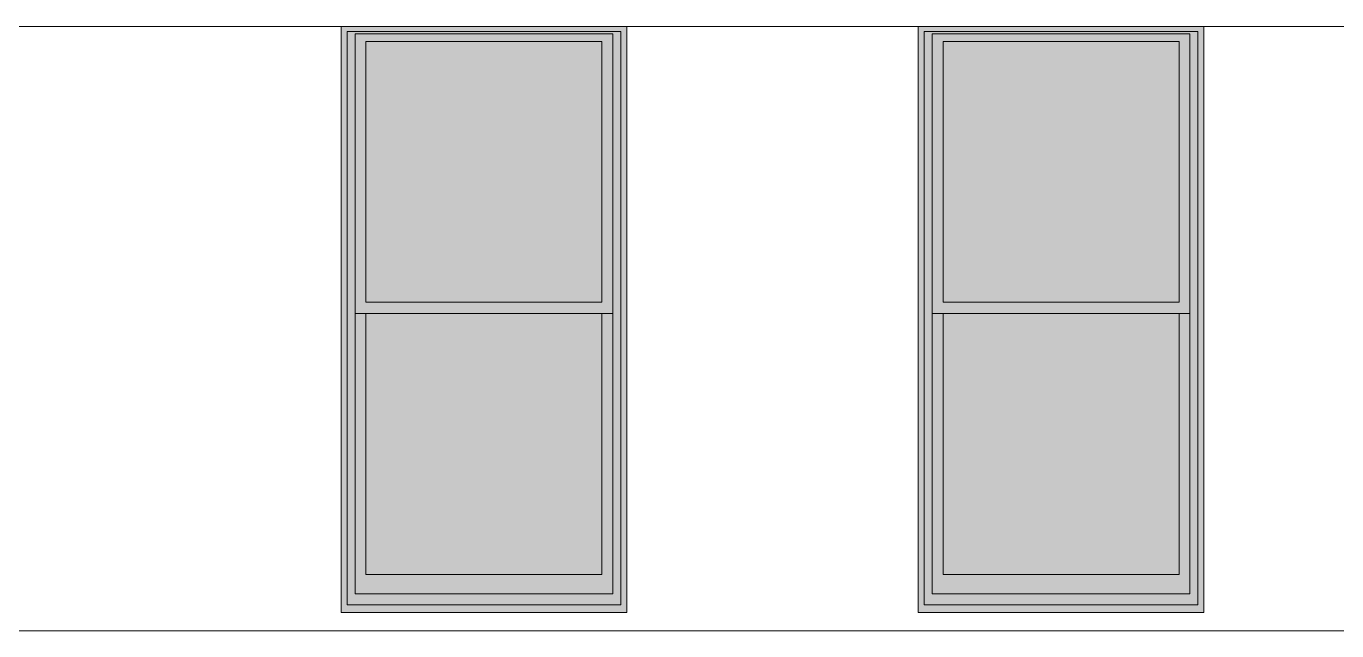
# Model space of a CAD drawing. Header units: inches. Extents: x 1750 to 8392, y -297 to 660.
# Drawn here: x 5568.2 to 5742.6, y 268 to 348.5 of the extents above; entities that cross this region are included whole.
import ezdxf

# ---------------------------------------------------------------- set-up
doc = ezdxf.new("R2010")
doc.units = ezdxf.units.IN
doc.header["$MEASUREMENT"] = 0
doc.linetypes.add('Grid Line 1_2_', pattern=[0.875, 0.5, -0.125, 0.125, -0.125])
for name, color, linetype, lineweight in [('0-4', 50, 'Continuous', 5), ('A-FLOR-LEVL-1', 51, 'Grid Line 1_2_', 9), ('A-GLAZ-1', 151, 'Continuous', 9), ('A-WALL-1', 113, 'Continuous', 9)]:
    doc.layers.add(name, color=color, linetype=linetype, lineweight=lineweight)

# ---------------------------------------------------------------- blocks, each defined once
blk = doc.blocks.new('CTR - 1st Phase -Stairs _ Elevators_rvt-2-BUILDING ELEVATION - NORTH')
at = {"layer": 'A-FLOR-LEVL-1'}
blk.add_line((-12376.81, 268), (-9659.78, 268), dxfattribs=at)
blk = doc.blocks.new('Basic Wall _ EXT - FIBER CEMENT - LARGE - ___-2162461-BUILDING ELEVATION - NORTH')
at = {"layer": 'A-WALL-1'}
blk.add_line((-11553.36, 348.51), (-11082.04, 348.51), dxfattribs=at)
blk = doc.blocks.new('Window-Double_Hung-Andersen-400_Series-Tilt_Wash - 3nd Floor-V37-BUILDING ELEVATION - NORTH')
at = {"layer": 'A-GLAZ-1'}
h = blk.add_hatch(color=256, dxfattribs=at)
h.paths.add_polyline_path([(-11392.93, 270.44), (-11356.78, 270.44), (-11356.78, 348.51), (-11394.8, 348.51), (-11394.8, 270.44), (-11394.11, 270.44)], flags=0)
h.paths.add_polyline_path([(-11392.93, 272.94), (-11392.93, 347.5), (-11358.65, 347.5), (-11358.65, 272.94), (-11392.9, 272.94)], flags=0)
h = blk.add_hatch(color=256, dxfattribs=at)
h.paths.add_polyline_path([(-11391.49, 310.25), (-11358.65, 310.25), (-11358.65, 347.5), (-11392.93, 347.49), (-11392.93, 310.25)], flags=0)
h.paths.add_polyline_path([(-11391.49, 311.75), (-11391.49, 346.5), (-11360.09, 346.5), (-11360.09, 311.75), (-11373.16, 311.75)], flags=0)
for points in [[(-11360.09, 311.75), (-11360.09, 346.5), (-11391.49, 346.5), (-11391.49, 311.75), (-11373.16, 311.75)], [(-11358.65, 272.94), (-11358.65, 310.25), (-11360.09, 310.25), (-11360.09, 275.5), (-11391.49, 275.5), (-11391.49, 310.25), (-11392.93, 310.25), (-11392.9, 272.94), (-11360.09, 272.94)], [(-11373.16, 275.5), (-11360.09, 275.5), (-11360.09, 310.25), (-11391.49, 310.25), (-11391.49, 275.5)]]:
    blk.add_hatch(color=256, dxfattribs=at).paths.add_polyline_path(points, flags=0)
for p, q in [((-11394.8, 348.53), (-11394.8, 270.44)), ((-11394.8, 348.53), (-11394.8, 270.44)), ((-11393.99, 347.81), (-11357.59, 347.81)), ((-11393.99, 271.47), (-11393.99, 347.81)), ((-11392.93, 272.94), (-11392.93, 347.5)), ((-11392.93, 347.5), (-11358.65, 347.5)), ((-11358.65, 347.5), (-11358.65, 272.94)), ((-11357.59, 271.47), (-11357.59, 347.81)), ((-11356.78, 270.44), (-11356.78, 348.53)), ((-11356.78, 348.53), (-11356.78, 270.44)), ((-11391.49, 311.75), (-11391.49, 346.5)), ((-11391.49, 346.5), (-11360.09, 346.5)), ((-11360.09, 346.5), (-11360.09, 311.75)), ((-11360.09, 311.75), (-11391.49, 311.75)), ((-11392.93, 310.25), (-11358.65, 310.25)), ((-11391.49, 275.5), (-11391.49, 310.25)), ((-11360.09, 310.25), (-11360.09, 275.5)), ((-11360.09, 275.5), (-11391.49, 275.5)), ((-11358.65, 272.94), (-11392.93, 272.94)), ((-11394.8, 270.44), (-11356.78, 270.44)), ((-11394.8, 270.44), (-11356.78, 270.44)), ((-11357.59, 271.47), (-11393.99, 271.47))]:
    blk.add_line(p, q, dxfattribs=at)

msp = doc.modelspace()

# ---------------------------------------------------------------- linework, layer by layer
at = {"layer": 'A-FLOR-LEVL-1'}
msp.add_line((4628.8196, 268), (7344.3503, 268), dxfattribs=at)

# ---------------------------------------------------------------- block references
at = {"layer": '0-4'}
msp.add_blockref('CTR - 1st Phase -Stairs _ Elevators_rvt-2-BUILDING ELEVATION - NORTH', (17004.8786, 0), dxfattribs=at)
at = {"layer": 'A-GLAZ-1'}
for p in [(17004.8786, 0), (17081.6786, 0)]:
    msp.add_blockref('Window-Double_Hung-Andersen-400_Series-Tilt_Wash - 3nd Floor-V37-BUILDING ELEVATION - NORTH', p, dxfattribs=at)
at = {"layer": 'A-WALL-1'}
msp.add_blockref('Basic Wall _ EXT - FIBER CEMENT - LARGE - ___-2162461-BUILDING ELEVATION - NORTH', (17004.8786, 0), dxfattribs=at)

doc.saveas('drawing.dxf')
